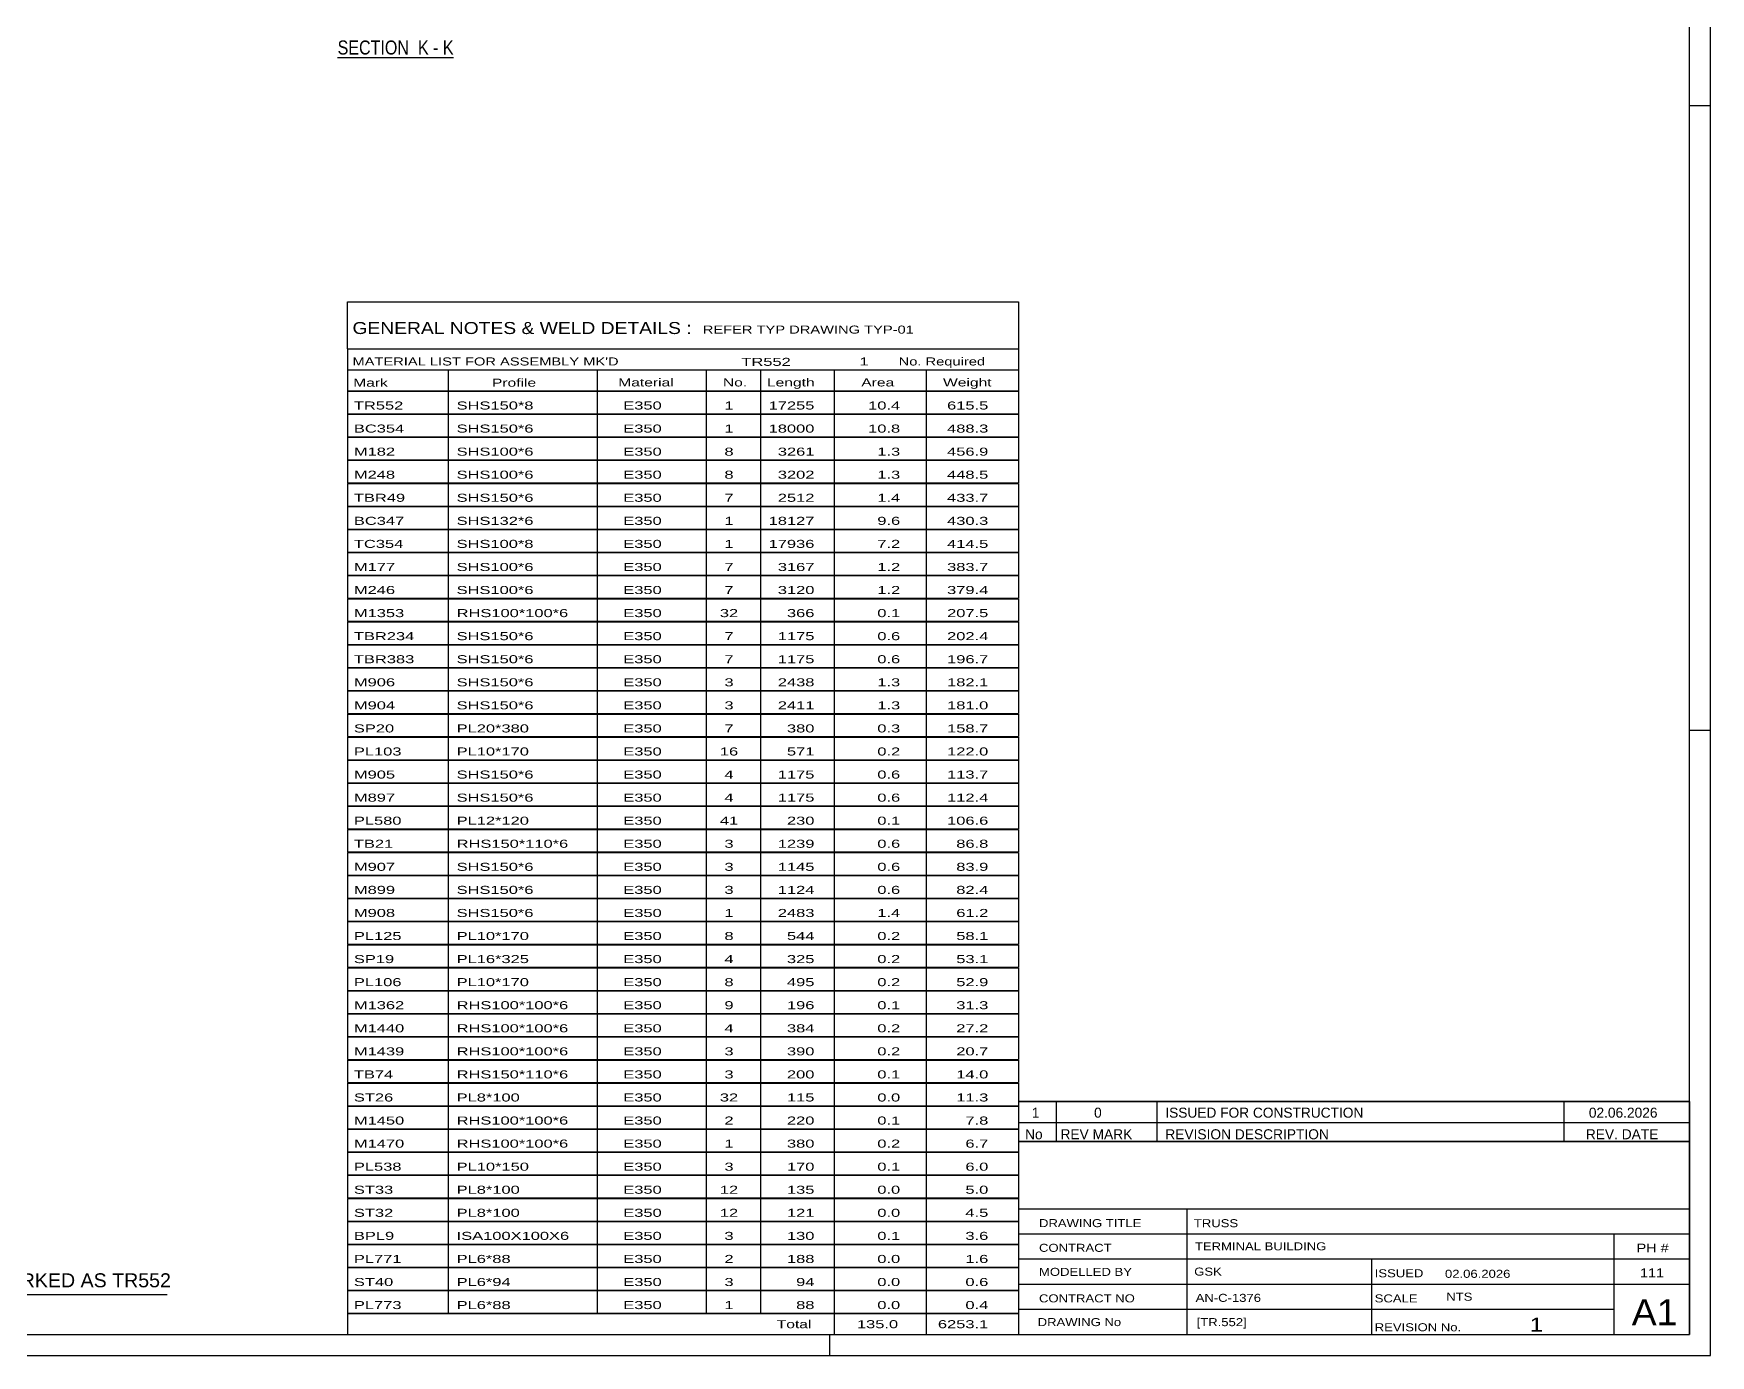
# Model space of a CAD drawing. Header units: millimetres. Extents: x -857 to 332, y -866 to -25.
# Drawn here: x -67.5 to 332.4, y -866.1 to -550.8 of the extents above; entities that cross this region are included whole.
import ezdxf

# ---------------------------------------------------------------- set-up
doc = ezdxf.new("R2010")
doc.units = ezdxf.units.MM
doc.styles.add('Arial', font='ARIAL.TTF', dxfattribs={"height": 0.2})
doc.styles.add('Arial Narrow', font='ARIALN.TTF', dxfattribs={"height": 0.2})

# ---------------------------------------------------------------- blocks, each defined once
blk = doc.blocks.new('Unknown-570386455-1132')
at = {"color": 5, "linetype": 'Continuous'}
for p, q in [((332.35, -866.05), (332.35, -25.05)), ((327.35, -861.05), (327.35, -30.05)), ((332.35, -568.05), (327.35, -568.05)), ((332.35, -717.05), (327.35, -717.05)), ((-851.65, -861.05), (327.35, -861.05)), ((122.35, -866.05), (122.35, -861.05)), ((-856.65, -866.05), (332.35, -866.05))]:
    blk.add_line(p, q, dxfattribs=at)
blk = doc.blocks.new('Unknown-570386455-22 - 3896')
at = {"color": 6, "linetype": 'Continuous'}
blk.add_line((4.97, -556.59), (32.61, -556.59), dxfattribs=at)
at = {"color": 0, "linetype": 'Continuous'}
blk.add_wipeout([(23.07, -555.84), (23.07, -552.34), (4.97, -552.34), (4.97, -555.84)], dxfattribs=at)
at = {"color": 7, "linetype": 'Continuous', "style": 'Arial Narrow'}
blk.add_text('SECTION ', height=3.34, dxfattribs=at).set_placement((4.97, -555.84))
at = {"color": 0, "linetype": 'Continuous'}
blk.add_wipeout([(26.68, -555.84), (26.68, -552.34), (24.12, -552.34), (24.12, -555.84)], dxfattribs=at)
blk.add_wipeout([(29.01, -555.84), (29.01, -552.34), (27.73, -552.34), (27.73, -555.84)], dxfattribs=at)
at = {"color": 7, "linetype": 'Continuous', "style": 'Arial Narrow'}
blk.add_text('K', height=3.34, dxfattribs=at).set_placement((24.12, -555.84))
at = {"color": 0, "linetype": 'Continuous'}
blk.add_wipeout([(32.61, -555.84), (32.61, -552.34), (30.06, -552.34), (30.06, -555.84)], dxfattribs=at)
at = {"color": 7, "linetype": 'Continuous', "style": 'Arial Narrow'}
for s, p in [('-', (27.73, -555.84)), ('K', (30.06, -555.84))]:
    blk.add_text(s, height=3.34, dxfattribs=at).set_placement(p)
blk = doc.blocks.new('Unknown-570386455-58572')
at = {"color": 7, "linetype": 'Continuous'}
for p, q in [((167.35, -815), (167.35, -861.05)), ((167.35, -815), (327.35, -815)), ((327.35, -815.05), (327.35, -861.05)), ((167.35, -831.05), (327.35, -831.05)), ((207.49, -831.05), (207.49, -861.05)), ((167.35, -837.05), (327.35, -837.05)), ((309.35, -861), (309.35, -837)), ((167.35, -843.05), (327.35, -843.05)), ((251.49, -843.05), (251.49, -861.05)), ((167.35, -849.05), (327.35, -849.05)), ((167.35, -855.05), (309.35, -855.05)), ((167.35, -861.05), (327.35, -861.05))]:
    blk.add_line(p, q, dxfattribs=at)
at = {"color": 7, "style": 'Arial Narrow'}
for s, height, width, p in [('DRAWING TITLE', 1.9089, 1.425378, (172.23, -835.45)), ('TRUSS', 1.909, 1.425378, (209.16, -835.47)), ('CONTRACT', 1.909, 1.425378, (172.23, -841.34)), ('TERMINAL BUILDING', 1.9089, 1.425378, (209.41, -840.98)), ('MODELLED BY', 1.9089, 1.425378, (172.23, -847.07)), ('GSK', 1.909, 1.425378, (209.24, -847.01)), ('ISSUED', 1.909, 1.425378, (252.29, -847.41)), ('02.06.2026', 1.909, 1.425378, (269.04, -847.53)), ('CONTRACT NO', 1.9089, 1.425378, (172.23, -853.39)), ('AN-C-1376', 1.909, 1.425378, (209.58, -853.27)), ('SCALE', 1.909, 1.425378, (252.29, -853.4)), ('A1', 6.204, 1.25, (313.59, -858.85)), ('DRAWING No', 1.909, 1.425378, (171.91, -859.05)), ('[TR.552]', 1.909, 1.425378, (209.81, -859.06)), ('REVISION No.', 1.9089, 1.425378, (252.29, -860.28)), ('1', 3.34, 1.5, (289.26, -860.37))]:
    blk.add_text(s, height=height, dxfattribs=dict(at, width=width)).set_placement(p)
at = {"color": 7, "linetype": 'Continuous', "style": 'Arial Narrow'}
for s, height, width, p in [('PH #', 2.1, 1.42538, (314.75, -841.5)), ('111', 2.1, 1.42538, (315.54, -847.4)), ('NTS', 1.909, 1.425378, (269.35, -853))]:
    blk.add_text(s, height=height, dxfattribs=dict(at, width=width)).set_placement(p)
blk = doc.blocks.new('Unknown-570386455-58573')
at = {"color": 7, "linetype": 'Continuous'}
for p, q in [((167.35, -805.5), (327.35, -805.5)), ((327.35, -805.5), (167.35, -805.5)), ((167.35, -805.5), (167.35, -810.5)), ((176.35, -805.5), (176.35, -810.5)), ((200.35, -805.5), (200.35, -810.5)), ((297.35, -805.5), (297.35, -810.5)), ((327.35, -805.5), (327.35, -810.5)), ((167.35, -810.5), (327.35, -810.5)), ((167.35, -810.5), (167.35, -815)), ((167.35, -810.5), (327.35, -810.5)), ((176.35, -810.5), (176.35, -815)), ((200.35, -810.5), (200.35, -815)), ((297.35, -810.5), (297.35, -815)), ((327.35, -810.5), (327.35, -815)), ((327.35, -815), (167.35, -815))]:
    blk.add_line(p, q, dxfattribs=at)
at = {"color": 7, "linetype": 'Continuous', "style": 'Arial Narrow'}
for s, height, width, p in [('1', 2.39, 1.196471, (170.51, -809.35)), ('0', 2.39, 1.196471, (185.36, -809.35)), ('ISSUED FOR CONSTRUCTION', 2.3861, 1.196471, (202.35, -809.35)), ('02.06.2026', 2.386, 1.196471, (303.35, -809.35)), ('No', 2.386, 1.2, (168.9, -814.5)), ('REV MARK', 2.386, 1.2, (177.35, -814.5)), ('REVISION DESCRIPTION', 2.3861, 1.2, (202.35, -814.5)), ('REV. DATE', 2.386, 1.2, (302.63, -814.5))]:
    blk.add_text(s, height=height, dxfattribs=dict(at, width=width)).set_placement(p)
blk = doc.blocks.new('Unknown-570386455-58574')
at = {"color": 7, "linetype": 'Continuous'}
for p, q in [((7.35, -614.8), (167.35, -614.8)), ((7.35, -626.05), (7.35, -614.8)), ((167.35, -614.8), (167.35, -626.05)), ((7.35, -626.05), (167.35, -626.05)), ((7.35, -626.05), (7.35, -631.05)), ((167.35, -626.05), (167.35, -631.05)), ((7.35, -631.05), (167.35, -631.05)), ((7.35, -631.05), (7.35, -636.05)), ((31.35, -631.05), (31.35, -636.05)), ((66.85, -631.05), (66.85, -636.05)), ((92.85, -631.05), (92.85, -636.05)), ((105.85, -631.05), (105.85, -636.05)), ((123.35, -631.05), (123.35, -636.05)), ((145.35, -631.05), (145.35, -636.05)), ((167.35, -631.05), (167.35, -636.05)), ((7.35, -636.05), (167.35, -636.05)), ((7.35, -636.1), (7.35, -641.5)), ((7.35, -636.1), (167.35, -636.1)), ((31.35, -636.05), (31.35, -641.55)), ((66.85, -636.05), (66.85, -641.55)), ((92.85, -636.05), (92.85, -641.55)), ((105.85, -636.05), (105.85, -641.55)), ((123.35, -636.05), (123.35, -641.55)), ((145.35, -636.05), (145.35, -641.55)), ((167.35, -636.1), (167.35, -641.5)), ((7.35, -641.5), (167.35, -641.5)), ((7.35, -641.6), (7.35, -647)), ((7.35, -641.6), (167.35, -641.6)), ((31.35, -641.55), (31.35, -647.05)), ((66.85, -641.55), (66.85, -647.05)), ((92.85, -641.55), (92.85, -647.05)), ((105.85, -641.55), (105.85, -647.05)), ((123.35, -641.55), (123.35, -647.05)), ((145.35, -641.55), (145.35, -647.05)), ((167.35, -641.6), (167.35, -647)), ((7.35, -647), (167.35, -647)), ((7.35, -647.1), (7.35, -652.5)), ((7.35, -647.1), (167.35, -647.1)), ((31.35, -647.05), (31.35, -652.55)), ((66.85, -647.05), (66.85, -652.55)), ((92.85, -647.05), (92.85, -652.55)), ((105.85, -647.05), (105.85, -652.55)), ((123.35, -647.05), (123.35, -652.55)), ((145.35, -647.05), (145.35, -652.55)), ((167.35, -647.1), (167.35, -652.5)), ((7.35, -652.5), (167.35, -652.5)), ((7.35, -652.6), (7.35, -658)), ((7.35, -652.6), (167.35, -652.6)), ((31.35, -652.55), (31.35, -658.05)), ((66.85, -652.55), (66.85, -658.05)), ((92.85, -652.55), (92.85, -658.05)), ((105.85, -652.55), (105.85, -658.05)), ((123.35, -652.55), (123.35, -658.05)), ((145.35, -652.55), (145.35, -658.05)), ((167.35, -652.6), (167.35, -658)), ((7.35, -658), (167.35, -658)), ((7.35, -658.1), (7.35, -663.5)), ((7.35, -658.1), (167.35, -658.1)), ((31.35, -658.05), (31.35, -663.55)), ((66.85, -658.05), (66.85, -663.55)), ((92.85, -658.05), (92.85, -663.55)), ((105.85, -658.05), (105.85, -663.55)), ((123.35, -658.05), (123.35, -663.55)), ((145.35, -658.05), (145.35, -663.55)), ((167.35, -658.1), (167.35, -663.5)), ((7.35, -663.5), (167.35, -663.5)), ((7.35, -663.6), (7.35, -669)), ((7.35, -663.6), (167.35, -663.6)), ((31.35, -663.55), (31.35, -669.05)), ((66.85, -663.55), (66.85, -669.05)), ((92.85, -663.55), (92.85, -669.05)), ((105.85, -663.55), (105.85, -669.05)), ((123.35, -663.55), (123.35, -669.05)), ((145.35, -663.55), (145.35, -669.05)), ((167.35, -663.6), (167.35, -669)), ((7.35, -669), (167.35, -669)), ((7.35, -669.1), (7.35, -674.5)), ((7.35, -669.1), (167.35, -669.1)), ((31.35, -669.05), (31.35, -674.55)), ((66.85, -669.05), (66.85, -674.55)), ((92.85, -669.05), (92.85, -674.55)), ((105.85, -669.05), (105.85, -674.55)), ((123.35, -669.05), (123.35, -674.55)), ((145.35, -669.05), (145.35, -674.55)), ((167.35, -669.1), (167.35, -674.5)), ((7.35, -674.5), (167.35, -674.5)), ((7.35, -674.6), (7.35, -680)), ((7.35, -674.6), (167.35, -674.6)), ((31.35, -674.55), (31.35, -680.05)), ((66.85, -674.55), (66.85, -680.05)), ((92.85, -674.55), (92.85, -680.05)), ((105.85, -674.55), (105.85, -680.05)), ((123.35, -674.55), (123.35, -680.05)), ((145.35, -674.55), (145.35, -680.05)), ((167.35, -674.6), (167.35, -680)), ((7.35, -680), (167.35, -680)), ((7.35, -680.1), (7.35, -685.5)), ((7.35, -680.1), (167.35, -680.1)), ((31.35, -680.05), (31.35, -685.55)), ((66.85, -680.05), (66.85, -685.55)), ((92.85, -680.05), (92.85, -685.55)), ((105.85, -680.05), (105.85, -685.55)), ((123.35, -680.05), (123.35, -685.55)), ((145.35, -680.05), (145.35, -685.55)), ((167.35, -680.1), (167.35, -685.5)), ((7.35, -685.5), (167.35, -685.5)), ((7.35, -685.6), (7.35, -691)), ((7.35, -685.6), (167.35, -685.6)), ((31.35, -685.55), (31.35, -691.05)), ((66.85, -685.55), (66.85, -691.05)), ((92.85, -685.55), (92.85, -691.05)), ((105.85, -685.55), (105.85, -691.05)), ((123.35, -685.55), (123.35, -691.05)), ((145.35, -685.55), (145.35, -691.05)), ((167.35, -685.6), (167.35, -691)), ((7.35, -691), (167.35, -691)), ((7.35, -691.1), (7.35, -696.5)), ((7.35, -691.1), (167.35, -691.1)), ((31.35, -691.05), (31.35, -696.55)), ((66.85, -691.05), (66.85, -696.55)), ((92.85, -691.05), (92.85, -696.55)), ((105.85, -691.05), (105.85, -696.55)), ((123.35, -691.05), (123.35, -696.55)), ((145.35, -691.05), (145.35, -696.55)), ((167.35, -691.1), (167.35, -696.5)), ((7.35, -696.5), (167.35, -696.5)), ((7.35, -696.6), (7.35, -702)), ((7.35, -696.6), (167.35, -696.6)), ((31.35, -696.55), (31.35, -702.05)), ((66.85, -696.55), (66.85, -702.05)), ((92.85, -696.55), (92.85, -702.05)), ((105.85, -696.55), (105.85, -702.05)), ((123.35, -696.55), (123.35, -702.05)), ((145.35, -696.55), (145.35, -702.05)), ((167.35, -696.6), (167.35, -702)), ((7.35, -702), (167.35, -702)), ((7.35, -702.1), (7.35, -707.5)), ((7.35, -702.1), (167.35, -702.1)), ((31.35, -702.05), (31.35, -707.55)), ((66.85, -702.05), (66.85, -707.55)), ((92.85, -702.05), (92.85, -707.55)), ((105.85, -702.05), (105.85, -707.55)), ((123.35, -702.05), (123.35, -707.55)), ((145.35, -702.05), (145.35, -707.55)), ((167.35, -702.1), (167.35, -707.5)), ((7.35, -707.5), (167.35, -707.5)), ((7.35, -707.6), (7.35, -713)), ((7.35, -707.6), (167.35, -707.6)), ((31.35, -707.55), (31.35, -713.05)), ((66.85, -707.55), (66.85, -713.05)), ((92.85, -707.55), (92.85, -713.05)), ((105.85, -707.55), (105.85, -713.05)), ((123.35, -707.55), (123.35, -713.05)), ((145.35, -707.55), (145.35, -713.05)), ((167.35, -707.6), (167.35, -713)), ((7.35, -713), (167.35, -713)), ((7.35, -713.1), (7.35, -718.5)), ((7.35, -713.1), (167.35, -713.1)), ((31.35, -713.05), (31.35, -718.55)), ((66.85, -713.05), (66.85, -718.55)), ((92.85, -713.05), (92.85, -718.55)), ((105.85, -713.05), (105.85, -718.55)), ((123.35, -713.05), (123.35, -718.55)), ((145.35, -713.05), (145.35, -718.55)), ((167.35, -713.1), (167.35, -718.5)), ((7.35, -718.5), (167.35, -718.5)), ((7.35, -718.6), (7.35, -724)), ((7.35, -718.6), (167.35, -718.6)), ((31.35, -718.55), (31.35, -724.05)), ((66.85, -718.55), (66.85, -724.05)), ((92.85, -718.55), (92.85, -724.05)), ((105.85, -718.55), (105.85, -724.05)), ((123.35, -718.55), (123.35, -724.05)), ((145.35, -718.55), (145.35, -724.05)), ((167.35, -718.6), (167.35, -724)), ((7.35, -724), (167.35, -724)), ((7.35, -724.1), (7.35, -729.5)), ((7.35, -724.1), (167.35, -724.1)), ((31.35, -724.05), (31.35, -729.55)), ((66.85, -724.05), (66.85, -729.55)), ((92.85, -724.05), (92.85, -729.55)), ((105.85, -724.05), (105.85, -729.55)), ((123.35, -724.05), (123.35, -729.55)), ((145.35, -724.05), (145.35, -729.55)), ((167.35, -724.1), (167.35, -729.5)), ((7.35, -729.5), (167.35, -729.5)), ((7.35, -729.6), (7.35, -735)), ((7.35, -729.6), (167.35, -729.6)), ((31.35, -729.55), (31.35, -735.05)), ((66.85, -729.55), (66.85, -735.05)), ((92.85, -729.55), (92.85, -735.05)), ((105.85, -729.55), (105.85, -735.05)), ((123.35, -729.55), (123.35, -735.05)), ((145.35, -729.55), (145.35, -735.05)), ((167.35, -729.6), (167.35, -735)), ((7.35, -735), (167.35, -735)), ((7.35, -735.1), (7.35, -740.5)), ((7.35, -735.1), (167.35, -735.1)), ((31.35, -735.05), (31.35, -740.55)), ((66.85, -735.05), (66.85, -740.55)), ((92.85, -735.05), (92.85, -740.55)), ((105.85, -735.05), (105.85, -740.55)), ((123.35, -735.05), (123.35, -740.55)), ((145.35, -735.05), (145.35, -740.55)), ((167.35, -735.1), (167.35, -740.5)), ((7.35, -740.5), (167.35, -740.5)), ((7.35, -740.6), (7.35, -746)), ((7.35, -740.6), (167.35, -740.6)), ((31.35, -740.55), (31.35, -746.05)), ((66.85, -740.55), (66.85, -746.05)), ((92.85, -740.55), (92.85, -746.05)), ((105.85, -740.55), (105.85, -746.05)), ((123.35, -740.55), (123.35, -746.05)), ((145.35, -740.55), (145.35, -746.05)), ((167.35, -740.6), (167.35, -746)), ((7.35, -746), (167.35, -746)), ((7.35, -746.1), (7.35, -751.5)), ((7.35, -746.1), (167.35, -746.1)), ((31.35, -746.05), (31.35, -751.55)), ((66.85, -746.05), (66.85, -751.55)), ((92.85, -746.05), (92.85, -751.55)), ((105.85, -746.05), (105.85, -751.55)), ((123.35, -746.05), (123.35, -751.55)), ((145.35, -746.05), (145.35, -751.55)), ((167.35, -746.1), (167.35, -751.5)), ((7.35, -751.5), (167.35, -751.5)), ((7.35, -751.6), (7.35, -757)), ((7.35, -751.6), (167.35, -751.6)), ((31.35, -751.55), (31.35, -757.05)), ((66.85, -751.55), (66.85, -757.05)), ((92.85, -751.55), (92.85, -757.05)), ((105.85, -751.55), (105.85, -757.05)), ((123.35, -751.55), (123.35, -757.05)), ((145.35, -751.55), (145.35, -757.05)), ((167.35, -751.6), (167.35, -757)), ((7.35, -757), (167.35, -757)), ((7.35, -757.1), (7.35, -762.5)), ((7.35, -757.1), (167.35, -757.1)), ((31.35, -757.05), (31.35, -762.55)), ((66.85, -757.05), (66.85, -762.55)), ((92.85, -757.05), (92.85, -762.55)), ((105.85, -757.05), (105.85, -762.55)), ((123.35, -757.05), (123.35, -762.55)), ((145.35, -757.05), (145.35, -762.55)), ((167.35, -757.1), (167.35, -762.5)), ((7.35, -762.5), (167.35, -762.5)), ((7.35, -762.6), (7.35, -768)), ((7.35, -762.6), (167.35, -762.6)), ((31.35, -762.55), (31.35, -768.05)), ((66.85, -762.55), (66.85, -768.05)), ((92.85, -762.55), (92.85, -768.05)), ((105.85, -762.55), (105.85, -768.05)), ((123.35, -762.55), (123.35, -768.05)), ((145.35, -762.55), (145.35, -768.05)), ((167.35, -762.6), (167.35, -768)), ((7.35, -768), (167.35, -768)), ((7.35, -768.1), (7.35, -773.5)), ((7.35, -768.1), (167.35, -768.1)), ((31.35, -768.05), (31.35, -773.55)), ((66.85, -768.05), (66.85, -773.55)), ((92.85, -768.05), (92.85, -773.55)), ((105.85, -768.05), (105.85, -773.55)), ((123.35, -768.05), (123.35, -773.55)), ((145.35, -768.05), (145.35, -773.55)), ((167.35, -768.1), (167.35, -773.5)), ((7.35, -773.5), (167.35, -773.5)), ((7.35, -773.6), (7.35, -779)), ((7.35, -773.6), (167.35, -773.6)), ((31.35, -773.55), (31.35, -779.05)), ((66.85, -773.55), (66.85, -779.05)), ((92.85, -773.55), (92.85, -779.05)), ((105.85, -773.55), (105.85, -779.05)), ((123.35, -773.55), (123.35, -779.05)), ((145.35, -773.55), (145.35, -779.05)), ((167.35, -773.6), (167.35, -779)), ((7.35, -779), (167.35, -779)), ((7.35, -779.1), (7.35, -784.5)), ((7.35, -779.1), (167.35, -779.1)), ((31.35, -779.05), (31.35, -784.55)), ((66.85, -779.05), (66.85, -784.55)), ((92.85, -779.05), (92.85, -784.55)), ((105.85, -779.05), (105.85, -784.55)), ((123.35, -779.05), (123.35, -784.55)), ((145.35, -779.05), (145.35, -784.55)), ((167.35, -779.1), (167.35, -784.5)), ((7.35, -784.5), (167.35, -784.5)), ((7.35, -784.6), (7.35, -790)), ((7.35, -784.6), (167.35, -784.6)), ((31.35, -784.55), (31.35, -790.05)), ((66.85, -784.55), (66.85, -790.05)), ((92.85, -784.55), (92.85, -790.05)), ((105.85, -784.55), (105.85, -790.05)), ((123.35, -784.55), (123.35, -790.05)), ((145.35, -784.55), (145.35, -790.05)), ((167.35, -784.6), (167.35, -790)), ((7.35, -790), (167.35, -790)), ((7.35, -790.1), (7.35, -795.5)), ((7.35, -790.1), (167.35, -790.1)), ((31.35, -790.05), (31.35, -795.55)), ((66.85, -790.05), (66.85, -795.55)), ((92.85, -790.05), (92.85, -795.55)), ((105.85, -790.05), (105.85, -795.55)), ((123.35, -790.05), (123.35, -795.55)), ((145.35, -790.05), (145.35, -795.55)), ((167.35, -790.1), (167.35, -795.5)), ((7.35, -795.5), (167.35, -795.5)), ((7.35, -795.6), (7.35, -801)), ((7.35, -795.6), (167.35, -795.6)), ((31.35, -795.55), (31.35, -801.05)), ((66.85, -795.55), (66.85, -801.05)), ((92.85, -795.55), (92.85, -801.05)), ((105.85, -795.55), (105.85, -801.05)), ((123.35, -795.55), (123.35, -801.05)), ((145.35, -795.55), (145.35, -801.05)), ((167.35, -795.6), (167.35, -801)), ((7.35, -801), (167.35, -801)), ((7.35, -801.1), (7.35, -806.5)), ((7.35, -801.1), (167.35, -801.1)), ((31.35, -801.05), (31.35, -806.55)), ((66.85, -801.05), (66.85, -806.55)), ((92.85, -801.05), (92.85, -806.55)), ((105.85, -801.05), (105.85, -806.55)), ((123.35, -801.05), (123.35, -806.55)), ((145.35, -801.05), (145.35, -806.55)), ((167.35, -801.1), (167.35, -806.5)), ((7.35, -806.5), (167.35, -806.5)), ((7.35, -806.6), (7.35, -812)), ((7.35, -806.6), (167.35, -806.6)), ((31.35, -806.55), (31.35, -812.05)), ((66.85, -806.55), (66.85, -812.05)), ((92.85, -806.55), (92.85, -812.05)), ((105.85, -806.55), (105.85, -812.05)), ((123.35, -806.55), (123.35, -812.05)), ((145.35, -806.55), (145.35, -812.05)), ((167.35, -806.6), (167.35, -812)), ((7.35, -812), (167.35, -812)), ((7.35, -812.1), (7.35, -817.5)), ((7.35, -812.1), (167.35, -812.1)), ((31.35, -812.05), (31.35, -817.55)), ((66.85, -812.05), (66.85, -817.55)), ((92.85, -812.05), (92.85, -817.55)), ((105.85, -812.05), (105.85, -817.55)), ((123.35, -812.05), (123.35, -817.55)), ((145.35, -812.05), (145.35, -817.55)), ((167.35, -812.1), (167.35, -817.5)), ((7.35, -817.5), (167.35, -817.5)), ((7.35, -817.6), (7.35, -823)), ((7.35, -817.6), (167.35, -817.6)), ((31.35, -817.55), (31.35, -823.05)), ((66.85, -817.55), (66.85, -823.05)), ((92.85, -817.55), (92.85, -823.05)), ((105.85, -817.55), (105.85, -823.05)), ((123.35, -817.55), (123.35, -823.05)), ((145.35, -817.55), (145.35, -823.05)), ((167.35, -817.6), (167.35, -823)), ((7.35, -823), (167.35, -823)), ((7.35, -823.1), (7.35, -828.5)), ((7.35, -823.1), (167.35, -823.1)), ((31.35, -823.05), (31.35, -828.55)), ((66.85, -823.05), (66.85, -828.55)), ((92.85, -823.05), (92.85, -828.55)), ((105.85, -823.05), (105.85, -828.55)), ((123.35, -823.05), (123.35, -828.55)), ((145.35, -823.05), (145.35, -828.55)), ((167.35, -823.1), (167.35, -828.5)), ((7.35, -828.5), (167.35, -828.5)), ((7.35, -828.6), (7.35, -834)), ((7.35, -828.6), (167.35, -828.6)), ((31.35, -828.55), (31.35, -834.05)), ((66.85, -828.55), (66.85, -834.05)), ((92.85, -828.55), (92.85, -834.05)), ((105.85, -828.55), (105.85, -834.05)), ((123.35, -828.55), (123.35, -834.05)), ((145.35, -828.55), (145.35, -834.05)), ((167.35, -828.6), (167.35, -834)), ((7.35, -834), (167.35, -834)), ((7.35, -834.1), (7.35, -839.5)), ((7.35, -834.1), (167.35, -834.1)), ((31.35, -834.05), (31.35, -839.55)), ((66.85, -834.05), (66.85, -839.55)), ((92.85, -834.05), (92.85, -839.55)), ((105.85, -834.05), (105.85, -839.55)), ((123.35, -834.05), (123.35, -839.55)), ((145.35, -834.05), (145.35, -839.55)), ((167.35, -834.1), (167.35, -839.5)), ((7.35, -839.5), (167.35, -839.5)), ((7.35, -839.6), (7.35, -845)), ((7.35, -839.6), (167.35, -839.6)), ((31.35, -839.55), (31.35, -845.05)), ((66.85, -839.55), (66.85, -845.05)), ((92.85, -839.55), (92.85, -845.05)), ((105.85, -839.55), (105.85, -845.05)), ((123.35, -839.55), (123.35, -845.05)), ((145.35, -839.55), (145.35, -845.05)), ((167.35, -839.6), (167.35, -845)), ((7.35, -845), (167.35, -845)), ((7.35, -845.1), (7.35, -850.5)), ((7.35, -845.1), (167.35, -845.1)), ((31.35, -845.05), (31.35, -850.55)), ((66.85, -845.05), (66.85, -850.55)), ((92.85, -845.05), (92.85, -850.55)), ((105.85, -845.05), (105.85, -850.55)), ((123.35, -845.05), (123.35, -850.55)), ((145.35, -845.05), (145.35, -850.55)), ((167.35, -845.1), (167.35, -850.5)), ((7.35, -850.5), (167.35, -850.5)), ((7.35, -850.6), (7.35, -856)), ((7.35, -850.6), (167.35, -850.6)), ((31.35, -850.55), (31.35, -856.05)), ((66.85, -850.55), (66.85, -856.05)), ((92.85, -850.55), (92.85, -856.05)), ((105.85, -850.55), (105.85, -856.05)), ((123.35, -850.55), (123.35, -856.05)), ((145.35, -850.55), (145.35, -856.05)), ((167.35, -850.6), (167.35, -856)), ((7.35, -856), (167.35, -856)), ((7.35, -856.05), (167.35, -856.05)), ((7.35, -856.05), (7.35, -861.05)), ((123.35, -856.05), (123.35, -861.05)), ((145.35, -856.05), (145.35, -861.05)), ((167.35, -856.05), (167.35, -861.05)), ((7.35, -861.05), (167.35, -861.05))]:
    blk.add_line(p, q, dxfattribs=at)
at = {"color": 7, "style": 'Arial Narrow'}
for s, height, width, p in [('GENERAL NOTES & WELD DETAILS :', 2.8633, 1.4, (8.51, -622.49)), ('REFER TYP DRAWING TYP-01', 1.9089, 1.6, (92.05, -622.39)), ("MATERIAL LIST FOR ASSEMBLY MK'D", 1.9089, 1.6, (8.51, -629.99)), ('TR552', 1.909, 1.794707, (101.25, -630.08)), ('1', 1.91, 1.794707, (129.43, -629.99)), ('No. Required', 1.9089, 1.6, (138.76, -629.99)), ('Mark', 1.909, 1.7, (8.69, -635.05)), ('Profile', 1.909, 1.7, (41.77, -635.05)), ('Material', 1.909, 1.7, (71.89, -634.99)), ('No.', 1.909, 1.7, (96.85, -634.99)), ('Length', 1.909, 1.7, (107.35, -634.99)), ('Area', 1.909, 1.7, (129.85, -634.99)), ('Weight', 1.909, 1.7, (149.35, -634.99))]:
    blk.add_text(s, height=height, dxfattribs=dict(at, width=width)).set_placement(p)
at = {"color": 7, "linetype": 'Continuous', "style": 'Arial Narrow'}
for s, height, width, p in [('TR552', 1.909, 1.794707, (8.85, -640.49)), ('SHS150*8', 1.909, 1.794707, (33.35, -640.49)), ('E350', 1.909, 1.794707, (73.09, -640.49)), ('1', 1.91, 1.794707, (97.21, -640.49)), ('17255', 1.909, 1.794707, (107.75, -640.49)), ('10.4', 1.909, 1.794707, (131.48, -640.49)), ('615.5', 1.909, 1.794707, (150.31, -640.49)), ('BC354', 1.909, 1.794707, (8.85, -645.99)), ('SHS150*6', 1.909, 1.794707, (33.35, -645.99)), ('E350', 1.909, 1.794707, (73.09, -645.99)), ('1', 1.91, 1.794707, (97.21, -645.99)), ('18000', 1.909, 1.794707, (107.75, -645.99)), ('10.8', 1.909, 1.794707, (131.48, -645.99)), ('488.3', 1.909, 1.794707, (150.31, -645.99)), ('M182', 1.909, 1.794707, (8.85, -651.49)), ('SHS100*6', 1.909, 1.794707, (33.35, -651.49)), ('E350', 1.909, 1.794707, (73.09, -651.49)), ('8', 1.91, 1.794707, (97.21, -651.49)), ('3261', 1.909, 1.794707, (109.94, -651.49)), ('1.3', 1.909, 1.794707, (133.67, -651.49)), ('456.9', 1.909, 1.794707, (150.31, -651.49)), ('M248', 1.909, 1.794707, (8.85, -656.99)), ('SHS100*6', 1.909, 1.794707, (33.35, -656.99)), ('E350', 1.909, 1.794707, (73.09, -656.99)), ('8', 1.91, 1.794707, (97.21, -656.99)), ('3202', 1.909, 1.794707, (109.94, -656.99)), ('1.3', 1.909, 1.794707, (133.67, -656.99)), ('448.5', 1.909, 1.794707, (150.31, -656.99)), ('TBR49', 1.909, 1.794707, (8.85, -662.49)), ('SHS150*6', 1.909, 1.794707, (33.35, -662.49)), ('E350', 1.909, 1.794707, (73.09, -662.49)), ('7', 1.91, 1.794707, (97.21, -662.49)), ('2512', 1.909, 1.794707, (109.94, -662.49)), ('1.4', 1.909, 1.794707, (133.67, -662.49)), ('433.7', 1.909, 1.794707, (150.31, -662.49)), ('BC347', 1.909, 1.794707, (8.85, -667.99)), ('SHS132*6', 1.909, 1.794707, (33.35, -667.99)), ('E350', 1.909, 1.794707, (73.09, -667.99)), ('1', 1.91, 1.794707, (97.21, -667.99)), ('18127', 1.909, 1.794707, (107.75, -667.99)), ('9.6', 1.909, 1.794707, (133.67, -667.99)), ('430.3', 1.909, 1.794707, (150.31, -667.99)), ('TC354', 1.909, 1.794707, (8.85, -673.49)), ('SHS100*8', 1.909, 1.794707, (33.35, -673.49)), ('E350', 1.909, 1.794707, (73.09, -673.49)), ('1', 1.91, 1.794707, (97.21, -673.49)), ('17936', 1.909, 1.794707, (107.75, -673.49)), ('7.2', 1.909, 1.794707, (133.67, -673.49)), ('414.5', 1.909, 1.794707, (150.31, -673.49)), ('M177', 1.909, 1.794707, (8.85, -678.99)), ('SHS100*6', 1.909, 1.794707, (33.35, -678.99)), ('E350', 1.909, 1.794707, (73.09, -678.99)), ('7', 1.91, 1.794707, (97.21, -678.99)), ('3167', 1.909, 1.794707, (109.94, -678.99)), ('1.2', 1.909, 1.794707, (133.67, -678.99)), ('383.7', 1.909, 1.794707, (150.31, -678.99)), ('M246', 1.909, 1.794707, (8.85, -684.49)), ('SHS100*6', 1.909, 1.794707, (33.35, -684.49)), ('E350', 1.909, 1.794707, (73.09, -684.49)), ('7', 1.91, 1.794707, (97.21, -684.49)), ('3120', 1.909, 1.794707, (109.94, -684.49)), ('1.2', 1.909, 1.794707, (133.67, -684.49)), ('379.4', 1.909, 1.794707, (150.31, -684.49)), ('M1353', 1.909, 1.794707, (8.85, -689.99)), ('RHS100*100*6', 1.9089, 1.794707, (33.35, -689.99)), ('E350', 1.909, 1.794707, (73.09, -689.99)), ('32', 1.909, 1.794707, (96.12, -689.99)), ('366', 1.909, 1.794707, (112.12, -689.99)), ('0.1', 1.909, 1.794707, (133.67, -689.99)), ('207.5', 1.909, 1.794707, (150.31, -689.99)), ('TBR234', 1.909, 1.794707, (8.85, -695.49)), ('SHS150*6', 1.909, 1.794707, (33.35, -695.49)), ('E350', 1.909, 1.794707, (73.09, -695.49)), ('7', 1.91, 1.794707, (97.21, -695.49)), ('1175', 1.909, 1.794707, (109.94, -695.49)), ('0.6', 1.909, 1.794707, (133.67, -695.49)), ('202.4', 1.909, 1.794707, (150.31, -695.49)), ('TBR383', 1.909, 1.794707, (8.85, -700.99)), ('SHS150*6', 1.909, 1.794707, (33.35, -700.99)), ('E350', 1.909, 1.794707, (73.09, -700.99)), ('7', 1.91, 1.794707, (97.21, -700.99)), ('1175', 1.909, 1.794707, (109.94, -700.99)), ('0.6', 1.909, 1.794707, (133.67, -700.99)), ('196.7', 1.909, 1.794707, (150.31, -700.99)), ('M906', 1.909, 1.794707, (8.85, -706.49)), ('SHS150*6', 1.909, 1.794707, (33.35, -706.49)), ('E350', 1.909, 1.794707, (73.09, -706.49)), ('3', 1.91, 1.794707, (97.21, -706.49)), ('2438', 1.909, 1.794707, (109.94, -706.49)), ('1.3', 1.909, 1.794707, (133.67, -706.49)), ('182.1', 1.909, 1.794707, (150.31, -706.49)), ('M904', 1.909, 1.794707, (8.85, -711.99)), ('SHS150*6', 1.909, 1.794707, (33.35, -711.99)), ('E350', 1.909, 1.794707, (73.09, -711.99)), ('3', 1.91, 1.794707, (97.21, -711.99)), ('2411', 1.909, 1.794707, (109.94, -711.99)), ('1.3', 1.909, 1.794707, (133.67, -711.99)), ('181.0', 1.909, 1.794707, (150.31, -711.99)), ('SP20', 1.909, 1.794707, (8.85, -717.49)), ('PL20*380', 1.909, 1.794707, (33.35, -717.49)), ('E350', 1.909, 1.794707, (73.09, -717.49)), ('7', 1.91, 1.794707, (97.21, -717.49)), ('380', 1.909, 1.794707, (112.12, -717.49)), ('0.3', 1.909, 1.794707, (133.67, -717.49)), ('158.7', 1.909, 1.794707, (150.31, -717.49)), ('PL103', 1.909, 1.794707, (8.85, -722.99)), ('PL10*170', 1.909, 1.794707, (33.35, -722.99)), ('E350', 1.909, 1.794707, (73.09, -722.99)), ('16', 1.909, 1.794707, (96.12, -722.99)), ('571', 1.909, 1.794707, (112.12, -722.99)), ('0.2', 1.909, 1.794707, (133.67, -722.99)), ('122.0', 1.909, 1.794707, (150.31, -722.99)), ('M905', 1.909, 1.794707, (8.85, -728.49)), ('SHS150*6', 1.909, 1.794707, (33.35, -728.49)), ('E350', 1.909, 1.794707, (73.09, -728.49)), ('4', 1.91, 1.794707, (97.21, -728.49)), ('1175', 1.909, 1.794707, (109.94, -728.49)), ('0.6', 1.909, 1.794707, (133.67, -728.49)), ('113.7', 1.909, 1.794707, (150.31, -728.49)), ('M897', 1.909, 1.794707, (8.85, -733.99)), ('SHS150*6', 1.909, 1.794707, (33.35, -733.99)), ('E350', 1.909, 1.794707, (73.09, -733.99)), ('4', 1.91, 1.794707, (97.21, -733.99)), ('1175', 1.909, 1.794707, (109.94, -733.99)), ('0.6', 1.909, 1.794707, (133.67, -733.99)), ('112.4', 1.909, 1.794707, (150.31, -733.99)), ('PL580', 1.909, 1.794707, (8.85, -739.49)), ('PL12*120', 1.909, 1.794707, (33.35, -739.49)), ('E350', 1.909, 1.794707, (73.09, -739.49)), ('41', 1.909, 1.794707, (96.12, -739.49)), ('230', 1.909, 1.794707, (112.12, -739.49)), ('0.1', 1.909, 1.794707, (133.67, -739.49)), ('106.6', 1.909, 1.794707, (150.31, -739.49)), ('TB21', 1.909, 1.794707, (8.85, -744.99)), ('RHS150*110*6', 1.9089, 1.794707, (33.35, -744.99)), ('E350', 1.909, 1.794707, (73.09, -744.99)), ('3', 1.91, 1.794707, (97.21, -744.99)), ('1239', 1.909, 1.794707, (109.94, -744.99)), ('0.6', 1.909, 1.794707, (133.67, -744.99)), ('86.8', 1.909, 1.794707, (152.5, -744.99)), ('M907', 1.909, 1.794707, (8.85, -750.49)), ('SHS150*6', 1.909, 1.794707, (33.35, -750.49)), ('E350', 1.909, 1.794707, (73.09, -750.49)), ('3', 1.91, 1.794707, (97.21, -750.49)), ('1145', 1.909, 1.794707, (109.94, -750.49)), ('0.6', 1.909, 1.794707, (133.67, -750.49)), ('83.9', 1.909, 1.794707, (152.5, -750.49)), ('M899', 1.909, 1.794707, (8.85, -755.99)), ('SHS150*6', 1.909, 1.794707, (33.35, -755.99)), ('E350', 1.909, 1.794707, (73.09, -755.99)), ('3', 1.91, 1.794707, (97.21, -755.99)), ('1124', 1.909, 1.794707, (109.94, -755.99)), ('0.6', 1.909, 1.794707, (133.67, -755.99)), ('82.4', 1.909, 1.794707, (152.5, -755.99)), ('M908', 1.909, 1.794707, (8.85, -761.49)), ('SHS150*6', 1.909, 1.794707, (33.35, -761.49)), ('E350', 1.909, 1.794707, (73.09, -761.49)), ('1', 1.91, 1.794707, (97.21, -761.49)), ('2483', 1.909, 1.794707, (109.94, -761.49)), ('1.4', 1.909, 1.794707, (133.67, -761.49)), ('61.2', 1.909, 1.794707, (152.5, -761.49)), ('PL125', 1.909, 1.794707, (8.85, -766.99)), ('PL10*170', 1.909, 1.794707, (33.35, -766.99)), ('E350', 1.909, 1.794707, (73.09, -766.99)), ('8', 1.91, 1.794707, (97.21, -766.99)), ('544', 1.909, 1.794707, (112.12, -766.99)), ('0.2', 1.909, 1.794707, (133.67, -766.99)), ('58.1', 1.909, 1.794707, (152.5, -766.99)), ('SP19', 1.909, 1.794707, (8.85, -772.49)), ('PL16*325', 1.909, 1.794707, (33.35, -772.49)), ('E350', 1.909, 1.794707, (73.09, -772.49)), ('4', 1.91, 1.794707, (97.21, -772.49)), ('325', 1.909, 1.794707, (112.12, -772.49)), ('0.2', 1.909, 1.794707, (133.67, -772.49)), ('53.1', 1.909, 1.794707, (152.5, -772.49)), ('PL106', 1.909, 1.794707, (8.85, -777.99)), ('PL10*170', 1.909, 1.794707, (33.35, -777.99)), ('E350', 1.909, 1.794707, (73.09, -777.99)), ('8', 1.91, 1.794707, (97.21, -777.99)), ('495', 1.909, 1.794707, (112.12, -777.99)), ('0.2', 1.909, 1.794707, (133.67, -777.99)), ('52.9', 1.909, 1.794707, (152.5, -777.99)), ('M1362', 1.909, 1.794707, (8.85, -783.49)), ('RHS100*100*6', 1.9089, 1.794707, (33.35, -783.49)), ('E350', 1.909, 1.794707, (73.09, -783.49)), ('9', 1.91, 1.794707, (97.21, -783.49)), ('196', 1.909, 1.794707, (112.12, -783.49)), ('0.1', 1.909, 1.794707, (133.67, -783.49)), ('31.3', 1.909, 1.794707, (152.5, -783.49)), ('M1440', 1.909, 1.794707, (8.85, -788.99)), ('RHS100*100*6', 1.9089, 1.794707, (33.35, -788.99)), ('E350', 1.909, 1.794707, (73.09, -788.99)), ('4', 1.91, 1.794707, (97.21, -788.99)), ('384', 1.909, 1.794707, (112.12, -788.99)), ('0.2', 1.909, 1.794707, (133.67, -788.99)), ('27.2', 1.909, 1.794707, (152.5, -788.99)), ('M1439', 1.909, 1.794707, (8.85, -794.49)), ('RHS100*100*6', 1.9089, 1.794707, (33.35, -794.49)), ('E350', 1.909, 1.794707, (73.09, -794.49)), ('3', 1.91, 1.794707, (97.21, -794.49)), ('390', 1.909, 1.794707, (112.12, -794.49)), ('0.2', 1.909, 1.794707, (133.67, -794.49)), ('20.7', 1.909, 1.794707, (152.5, -794.49)), ('TB74', 1.909, 1.794707, (8.85, -799.99)), ('RHS150*110*6', 1.9089, 1.794707, (33.35, -799.99)), ('E350', 1.909, 1.794707, (73.09, -799.99)), ('3', 1.91, 1.794707, (97.21, -799.99)), ('200', 1.909, 1.794707, (112.12, -799.99)), ('0.1', 1.909, 1.794707, (133.67, -799.99)), ('14.0', 1.909, 1.794707, (152.5, -799.99)), ('ST26', 1.909, 1.794707, (8.85, -805.49)), ('PL8*100', 1.909, 1.794707, (33.35, -805.49)), ('E350', 1.909, 1.794707, (73.09, -805.49)), ('32', 1.909, 1.794707, (96.12, -805.49)), ('115', 1.909, 1.794707, (112.12, -805.49)), ('0.0', 1.909, 1.794707, (133.67, -805.49)), ('11.3', 1.909, 1.794707, (152.5, -805.49)), ('M1450', 1.909, 1.794707, (8.85, -810.99)), ('RHS100*100*6', 1.9089, 1.794707, (33.35, -810.99)), ('E350', 1.909, 1.794707, (73.09, -810.99)), ('2', 1.91, 1.794707, (97.21, -810.99)), ('220', 1.909, 1.794707, (112.12, -810.99)), ('0.1', 1.909, 1.794707, (133.67, -810.99)), ('7.8', 1.909, 1.794707, (154.68, -810.99)), ('M1470', 1.909, 1.794707, (8.85, -816.49)), ('RHS100*100*6', 1.9089, 1.794707, (33.35, -816.49)), ('E350', 1.909, 1.794707, (73.09, -816.49)), ('1', 1.91, 1.794707, (97.21, -816.49)), ('380', 1.909, 1.794707, (112.12, -816.49)), ('0.2', 1.909, 1.794707, (133.67, -816.49)), ('6.7', 1.909, 1.794707, (154.68, -816.49)), ('PL538', 1.909, 1.794707, (8.85, -821.99)), ('PL10*150', 1.909, 1.794707, (33.35, -821.99)), ('E350', 1.909, 1.794707, (73.09, -821.99)), ('3', 1.91, 1.794707, (97.21, -821.99)), ('170', 1.909, 1.794707, (112.12, -821.99)), ('0.1', 1.909, 1.794707, (133.67, -821.99)), ('6.0', 1.909, 1.794707, (154.68, -821.99)), ('ST33', 1.909, 1.794707, (8.85, -827.49)), ('PL8*100', 1.909, 1.794707, (33.35, -827.49)), ('E350', 1.909, 1.794707, (73.09, -827.49)), ('12', 1.909, 1.794707, (96.12, -827.49)), ('135', 1.909, 1.794707, (112.12, -827.49)), ('0.0', 1.909, 1.794707, (133.67, -827.49)), ('5.0', 1.909, 1.794707, (154.68, -827.49)), ('ST32', 1.909, 1.794707, (8.85, -832.99)), ('PL8*100', 1.909, 1.794707, (33.35, -832.99)), ('E350', 1.909, 1.794707, (73.09, -832.99)), ('12', 1.909, 1.794707, (96.12, -832.99)), ('121', 1.909, 1.794707, (112.12, -832.99)), ('0.0', 1.909, 1.794707, (133.67, -832.99)), ('4.5', 1.909, 1.794707, (154.68, -832.99)), ('BPL9', 1.909, 1.794707, (8.85, -838.49)), ('ISA100X100X6', 1.9089, 1.794707, (33.35, -838.49)), ('E350', 1.909, 1.794707, (73.09, -838.49)), ('3', 1.91, 1.794707, (97.21, -838.49)), ('130', 1.909, 1.794707, (112.12, -838.49)), ('0.1', 1.909, 1.794707, (133.67, -838.49)), ('3.6', 1.909, 1.794707, (154.68, -838.49)), ('PL771', 1.909, 1.794707, (8.85, -843.99)), ('PL6*88', 1.909, 1.794707, (33.35, -843.99)), ('E350', 1.909, 1.794707, (73.09, -843.99)), ('2', 1.91, 1.794707, (97.21, -843.99)), ('188', 1.909, 1.794707, (112.12, -843.99)), ('0.0', 1.909, 1.794707, (133.67, -843.99)), ('1.6', 1.909, 1.794707, (154.68, -843.99)), ('ST40', 1.909, 1.794707, (8.85, -849.49)), ('PL6*94', 1.909, 1.794707, (33.35, -849.49)), ('E350', 1.909, 1.794707, (73.09, -849.49)), ('3', 1.91, 1.794707, (97.21, -849.49)), ('94', 1.909, 1.794707, (114.31, -849.49)), ('0.0', 1.909, 1.794707, (133.67, -849.49)), ('0.6', 1.909, 1.794707, (154.68, -849.49)), ('PL773', 1.909, 1.794707, (8.85, -854.99)), ('PL6*88', 1.909, 1.794707, (33.35, -854.99)), ('E350', 1.909, 1.794707, (73.09, -854.99)), ('1', 1.91, 1.794707, (97.21, -854.99)), ('88', 1.909, 1.794707, (114.31, -854.99)), ('0.0', 1.909, 1.794707, (133.67, -854.99)), ('0.4', 1.909, 1.794707, (154.68, -854.99)), ('Total', 1.909, 1.7, (109.69, -859.55)), ('135.0', 1.909, 1.794707, (128.81, -859.55)), ('6253.1', 1.909, 1.794707, (148.12, -859.55))]:
    blk.add_text(s, height=height, dxfattribs=dict(at, width=width)).set_placement(p)
blk = doc.blocks.new('Unknown-570386455-58575')
at = {"color": 7, "linetype": 'Continuous'}
blk.add_line((-105.65, -851.55), (-35.65, -851.55), dxfattribs=at)
at = {"color": 7, "style": 'Arial'}
blk.add_text('ONE-TRUSS MARKED AS TR552', height=3.3428, dxfattribs=at).set_placement((-106.4, -849.8))

msp = doc.modelspace()

# ---------------------------------------------------------------- block references
for name in ['Unknown-570386455-1132', 'Unknown-570386455-58574', 'Unknown-570386455-58573', 'Unknown-570386455-58572', 'Unknown-570386455-58575']:
    msp.add_blockref(name, (0, 0))

# ---------------------------------------------------------------- next in the draw order: block references
msp.add_blockref('Unknown-570386455-22 - 3896', (0, 0))

doc.saveas('drawing.dxf')
